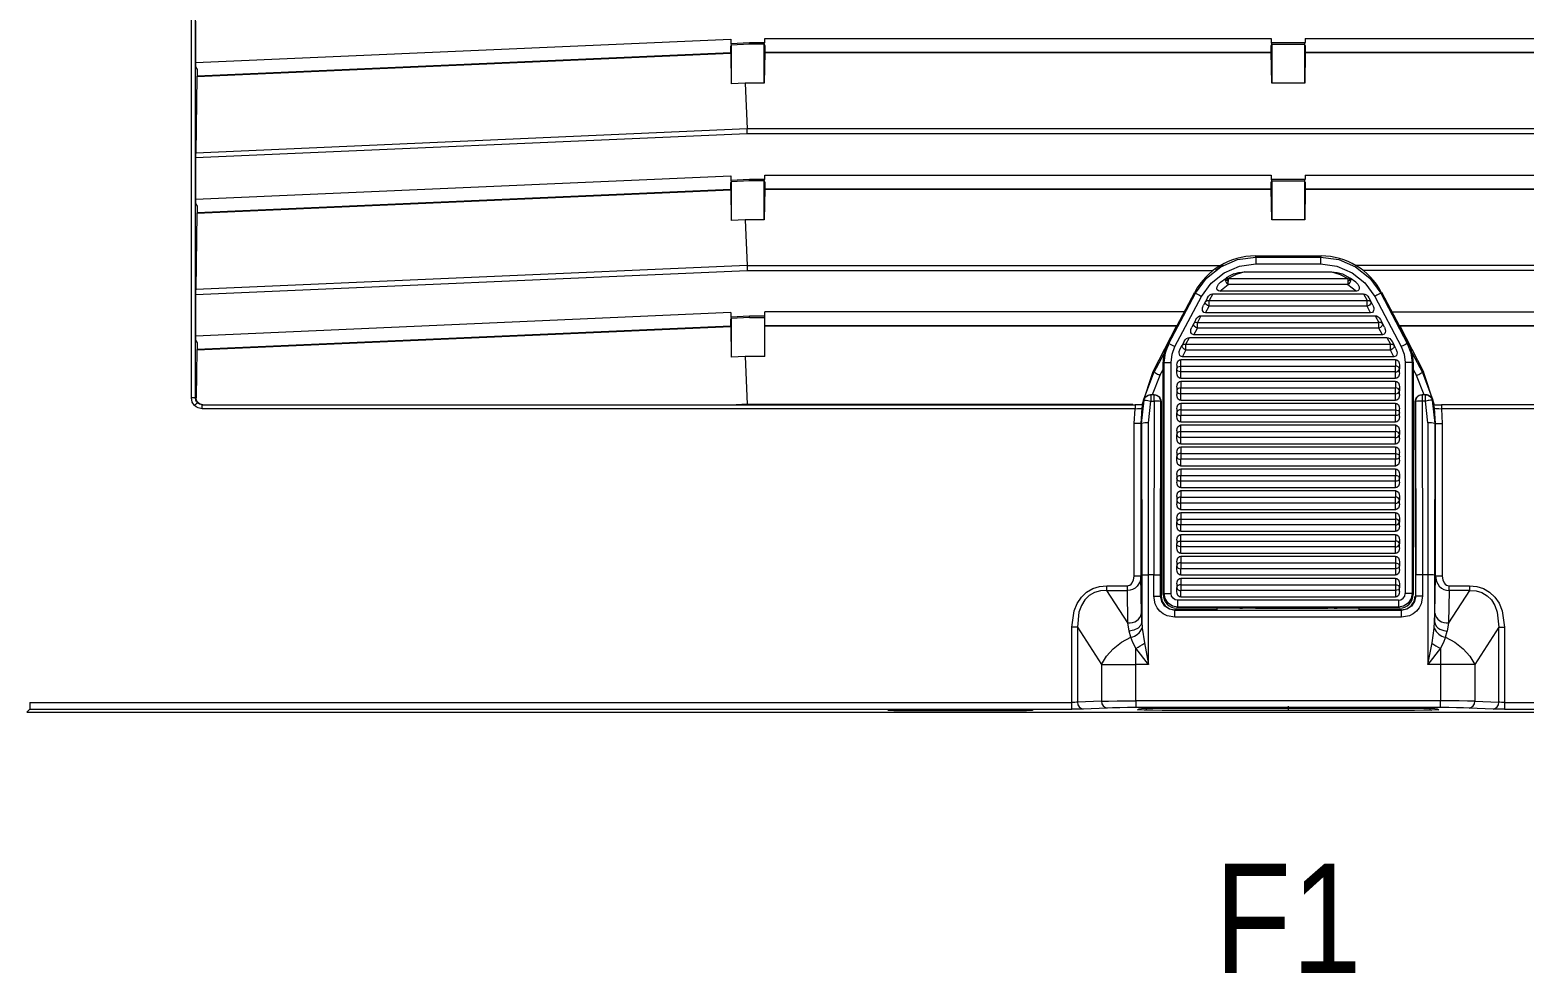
# Model space of a CAD drawing. Header units: millimetres. Extents: x -6000 to 26000, y -6000 to 26000.
# Drawn here: x 106.37 to 121.59, y -2629.95 to -2620.35 of the extents above; entities that cross this region are included whole.
import ezdxf

# ---------------------------------------------------------------- set-up
doc = ezdxf.new("R2010")
doc.units = ezdxf.units.MM
doc.header["$MEASUREMENT"] = 0
doc.layers.add('Чертеж и Рисунок_Ном._пера__1', color=7, linetype='Continuous', lineweight=15)
doc.layers.add('Чертеж и Рисунок_Ном._пера__7', color=7, linetype='Continuous', lineweight=15)
doc.layers.add('Чертеж и Рисунок_Ном._пера__8', color=7, linetype='Continuous', lineweight=15, true_color=0xa80f02)
doc.styles.add('СГЕНЕРИР_СТИЛЬ_1', font='ARIALN.TTF')

msp = doc.modelspace()

# ---------------------------------------------------------------- linework, layer by layer
at = {"layer": 'Чертеж и Рисунок_Ном._пера__7', "color": 7, "linetype": 'Continuous', "lineweight": 15}
for p, q in [((108.017, -2624.096), (108.017, -2601.967)), ((108.058, -2624.096), (108.058, -2601.967)), ((108.06, -2620.259), (108.06, -2620.681)), ((108.06, -2620.681), (113.51, -2620.443)), ((113.51, -2620.443), (113.51, -2620.485)), ((113.858, -2620.435), (119.014, -2620.435)), ((113.858, -2620.477), (113.858, -2620.435)), ((119.014, -2620.435), (119.014, -2620.477)), ((119.362, -2620.435), (124.518, -2620.435)), ((119.362, -2620.435), (119.362, -2620.477)), ((108.074, -2620.822), (113.51, -2620.584)), ((113.51, -2620.582), (108.075, -2620.82)), ((113.51, -2620.485), (113.7, -2620.477)), ((113.51, -2620.485), (113.514, -2620.505)), ((113.51, -2620.515), (113.514, -2620.505)), ((113.51, -2620.582), (113.51, -2620.515)), ((113.51, -2620.584), (113.51, -2620.582)), ((113.51, -2620.584), (113.516, -2620.896)), ((113.516, -2620.502), (113.514, -2620.505)), ((113.701, -2620.494), (113.516, -2620.502)), ((113.516, -2620.502), (113.516, -2620.896)), ((113.7, -2620.477), (113.858, -2620.477)), ((113.701, -2620.494), (113.7, -2620.477)), ((113.849, -2620.494), (113.701, -2620.494)), ((113.849, -2620.494), (113.858, -2620.477)), ((113.849, -2620.494), (113.851, -2620.494)), ((113.851, -2620.89), (113.851, -2620.494)), ((113.851, -2620.494), (113.858, -2620.506)), ((113.857, -2620.578), (113.851, -2620.89)), ((113.858, -2620.577), (113.857, -2620.578)), ((119.015, -2620.578), (113.857, -2620.578)), ((113.858, -2620.506), (113.858, -2620.577)), ((113.858, -2620.577), (119.014, -2620.577)), ((119.014, -2620.477), (119.362, -2620.477)), ((119.014, -2620.477), (119.022, -2620.494)), ((119.014, -2620.506), (119.02, -2620.494)), ((119.014, -2620.577), (119.014, -2620.506)), ((119.015, -2620.578), (119.014, -2620.577)), ((119.02, -2620.89), (119.015, -2620.578)), ((119.02, -2620.494), (119.02, -2620.89)), ((119.022, -2620.494), (119.02, -2620.494)), ((119.022, -2620.494), (119.353, -2620.494)), ((119.353, -2620.494), (119.362, -2620.477)), ((119.353, -2620.494), (119.356, -2620.494)), ((119.356, -2620.89), (119.356, -2620.494)), ((119.362, -2620.506), (119.356, -2620.494)), ((119.361, -2620.578), (119.356, -2620.89)), ((124.519, -2620.578), (119.361, -2620.578)), ((119.362, -2620.506), (119.362, -2620.577)), ((119.362, -2620.577), (119.362, -2620.577)), ((119.362, -2620.577), (124.518, -2620.577)), ((108.06, -2620.681), (108.06, -2620.724)), ((108.06, -2620.724), (108.075, -2620.752)), ((108.075, -2620.752), (108.075, -2620.82)), ((108.074, -2620.822), (108.061, -2621.602)), ((108.075, -2620.82), (108.074, -2620.822)), ((113.658, -2620.89), (113.516, -2620.896)), ((113.658, -2620.89), (113.678, -2621.356)), ((113.851, -2620.89), (113.658, -2620.89)), ((119.356, -2620.89), (119.02, -2620.89)), ((113.678, -2621.356), (108.061, -2621.602)), ((124.698, -2621.356), (113.678, -2621.356)), ((113.679, -2621.406), (108.06, -2621.651)), ((124.697, -2621.406), (113.679, -2621.406)), ((108.06, -2621.651), (108.06, -2622.073)), ((113.858, -2621.827), (119.014, -2621.827)), ((113.858, -2621.869), (113.858, -2621.827)), ((119.014, -2621.827), (119.014, -2621.869)), ((119.362, -2621.827), (124.518, -2621.827)), ((119.362, -2621.827), (119.362, -2621.869)), ((108.06, -2622.073), (113.51, -2621.835)), ((108.074, -2622.213), (113.51, -2621.976)), ((113.51, -2621.974), (108.075, -2622.211)), ((113.51, -2621.835), (113.51, -2621.877)), ((113.51, -2621.877), (113.7, -2621.869)), ((113.51, -2621.877), (113.514, -2621.896)), ((113.51, -2621.906), (113.514, -2621.896)), ((113.51, -2621.974), (113.51, -2621.906)), ((113.51, -2621.976), (113.51, -2621.974)), ((113.51, -2621.976), (113.516, -2622.288)), ((113.516, -2621.894), (113.514, -2621.896)), ((113.701, -2621.886), (113.516, -2621.894)), ((113.516, -2621.894), (113.516, -2622.288)), ((113.7, -2621.869), (113.858, -2621.869)), ((113.701, -2621.886), (113.7, -2621.869)), ((113.849, -2621.886), (113.701, -2621.886)), ((113.849, -2621.886), (113.858, -2621.869)), ((113.849, -2621.886), (113.851, -2621.886)), ((113.851, -2622.281), (113.851, -2621.886)), ((113.851, -2621.886), (113.858, -2621.898)), ((113.857, -2621.97), (113.851, -2622.281)), ((113.858, -2621.968), (113.857, -2621.97)), ((119.015, -2621.97), (113.857, -2621.97)), ((113.858, -2621.898), (113.858, -2621.968)), ((113.858, -2621.968), (119.014, -2621.968)), ((119.014, -2621.869), (119.362, -2621.869)), ((119.014, -2621.869), (119.022, -2621.886)), ((119.014, -2621.898), (119.02, -2621.886)), ((119.014, -2621.968), (119.014, -2621.898)), ((119.015, -2621.97), (119.014, -2621.968)), ((119.02, -2622.281), (119.015, -2621.97)), ((119.02, -2621.886), (119.02, -2622.281)), ((119.022, -2621.886), (119.02, -2621.886)), ((119.022, -2621.886), (119.353, -2621.886)), ((119.353, -2621.886), (119.362, -2621.869)), ((119.353, -2621.886), (119.356, -2621.886)), ((119.356, -2622.281), (119.356, -2621.886)), ((119.362, -2621.898), (119.356, -2621.886)), ((119.361, -2621.97), (119.356, -2622.281)), ((124.519, -2621.97), (119.361, -2621.97)), ((119.362, -2621.898), (119.362, -2621.968)), ((119.362, -2621.968), (119.362, -2621.968)), ((119.362, -2621.968), (124.518, -2621.968)), ((108.06, -2622.073), (108.06, -2622.115)), ((108.06, -2622.115), (108.075, -2622.144)), ((108.074, -2622.213), (108.061, -2622.993)), ((108.075, -2622.211), (108.074, -2622.213)), ((108.075, -2622.144), (108.075, -2622.211)), ((113.658, -2622.281), (113.516, -2622.288)), ((113.658, -2622.281), (113.678, -2622.748)), ((113.851, -2622.281), (113.658, -2622.281)), ((119.356, -2622.281), (119.02, -2622.281)), ((118.852, -2622.65), (118.859, -2622.661)), ((118.852, -2622.65), (119.523, -2622.65)), ((118.859, -2622.661), (119.516, -2622.661)), ((118.859, -2622.731), (119.516, -2622.731)), ((119.523, -2622.65), (119.516, -2622.661)), ((108.06, -2623.043), (113.679, -2622.797)), ((113.678, -2622.748), (108.061, -2622.993)), ((118.498, -2622.916), (118.556, -2622.875)), ((118.578, -2622.881), (119.797, -2622.881)), ((118.745, -2622.813), (119.63, -2622.813)), ((119.74, -2622.833), (119.819, -2622.875)), ((119.877, -2622.916), (119.819, -2622.875)), ((108.06, -2623.043), (108.06, -2623.465)), ((117.963, -2623.537), (118.238, -2623.019)), ((117.974, -2623.54), (118.245, -2623.03)), ((118.238, -2623.019), (118.245, -2623.03)), ((118.419, -2623.035), (118.383, -2623.103)), ((118.419, -2623.035), (119.956, -2623.035)), ((118.492, -2623.008), (118.578, -2622.94)), ((119.883, -2623.008), (118.492, -2623.008)), ((118.552, -2622.904), (118.564, -2622.894)), ((119.797, -2622.94), (118.578, -2622.94)), ((119.797, -2622.94), (119.883, -2623.008)), ((119.823, -2622.904), (119.811, -2622.894)), ((119.956, -2623.035), (119.992, -2623.103)), ((120.137, -2623.019), (120.13, -2623.03)), ((120.13, -2623.03), (120.401, -2623.54)), ((120.137, -2623.019), (120.412, -2623.537)), ((118.035, -2623.572), (118.306, -2623.062)), ((118.346, -2623.113), (118.325, -2623.152)), ((118.366, -2623.075), (118.346, -2623.113)), ((118.346, -2623.23), (118.383, -2623.162)), ((118.383, -2623.103), (119.992, -2623.103)), ((118.383, -2623.162), (118.383, -2623.103)), ((119.992, -2623.162), (118.383, -2623.162)), ((119.992, -2623.162), (119.992, -2623.103)), ((120.028, -2623.23), (119.992, -2623.162)), ((120.009, -2623.075), (120.029, -2623.113)), ((120.05, -2623.152), (120.029, -2623.113)), ((120.069, -2623.062), (120.34, -2623.572)), ((113.51, -2623.227), (108.06, -2623.465)), ((113.51, -2623.227), (113.51, -2623.269)), ((113.51, -2623.269), (113.7, -2623.261)), ((113.51, -2623.269), (113.514, -2623.288)), ((113.51, -2623.298), (113.514, -2623.288)), ((113.51, -2623.366), (113.51, -2623.298)), ((113.516, -2623.286), (113.514, -2623.288)), ((113.701, -2623.278), (113.516, -2623.286)), ((113.516, -2623.286), (113.516, -2623.679)), ((113.7, -2623.261), (113.858, -2623.261)), ((113.701, -2623.278), (113.7, -2623.261)), ((113.701, -2623.278), (113.858, -2623.278)), ((118.132, -2623.219), (113.858, -2623.219)), ((113.858, -2623.261), (113.858, -2623.219)), ((113.858, -2623.278), (113.858, -2623.261)), ((113.858, -2623.673), (113.858, -2623.278)), ((118.227, -2623.336), (118.207, -2623.374)), ((118.248, -2623.298), (118.227, -2623.336)), ((118.3, -2623.258), (118.264, -2623.326)), ((118.264, -2623.326), (120.111, -2623.326)), ((118.264, -2623.385), (118.264, -2623.326)), ((118.3, -2623.258), (120.075, -2623.258)), ((120.028, -2623.23), (118.346, -2623.23)), ((120.075, -2623.258), (120.111, -2623.326)), ((120.111, -2623.385), (120.111, -2623.326)), ((120.127, -2623.298), (120.148, -2623.336)), ((120.168, -2623.374), (120.148, -2623.336)), ((120.243, -2623.219), (124.518, -2623.219)), ((108.06, -2623.465), (108.06, -2623.507)), ((108.074, -2623.605), (113.51, -2623.368)), ((113.51, -2623.366), (108.075, -2623.603)), ((113.51, -2623.368), (113.51, -2623.366)), ((113.51, -2623.368), (113.516, -2623.679)), ((118.05, -2623.36), (113.858, -2623.36)), ((113.858, -2623.362), (118.05, -2623.362)), ((118.05, -2623.362), (117.81, -2623.83)), ((118.05, -2623.362), (118.05, -2623.36)), ((118.146, -2623.549), (118.182, -2623.481)), ((118.182, -2623.481), (120.193, -2623.481)), ((118.228, -2623.453), (118.264, -2623.385)), ((120.147, -2623.453), (118.228, -2623.453)), ((120.111, -2623.385), (118.264, -2623.385)), ((120.147, -2623.453), (120.111, -2623.385)), ((120.193, -2623.481), (120.229, -2623.549)), ((120.326, -2623.362), (120.326, -2623.36)), ((120.326, -2623.36), (120.566, -2623.83)), ((120.326, -2623.36), (124.518, -2623.36)), ((124.518, -2623.362), (120.326, -2623.362)), ((108.06, -2623.507), (108.075, -2623.535)), ((108.074, -2623.605), (108.066, -2624.096)), ((108.075, -2623.603), (108.074, -2623.605)), ((108.075, -2623.535), (108.075, -2623.603)), ((117.968, -2623.558), (117.82, -2623.836)), ((117.963, -2623.537), (117.974, -2623.54)), ((118.088, -2623.597), (118.109, -2623.559)), ((118.129, -2623.52), (118.109, -2623.559)), ((118.11, -2623.676), (118.146, -2623.608)), ((118.146, -2623.608), (118.146, -2623.549)), ((118.146, -2623.549), (120.229, -2623.549)), ((120.229, -2623.608), (118.146, -2623.608)), ((120.229, -2623.608), (120.229, -2623.549)), ((120.265, -2623.676), (120.229, -2623.608)), ((120.246, -2623.52), (120.266, -2623.559)), ((120.286, -2623.597), (120.266, -2623.559)), ((120.412, -2623.537), (120.401, -2623.54)), ((120.425, -2623.59), (120.556, -2623.836)), ((113.658, -2623.673), (113.516, -2623.679)), ((113.858, -2623.673), (113.658, -2623.673)), ((113.658, -2623.673), (113.679, -2624.16)), ((117.914, -2623.733), (117.925, -2623.735)), ((117.914, -2626.097), (117.914, -2623.733)), ((117.925, -2626.086), (117.925, -2623.735)), ((117.995, -2626.086), (117.995, -2623.735)), ((118.053, -2623.762), (118.053, -2623.801)), ((118.053, -2623.839), (118.053, -2623.801)), ((118.095, -2623.771), (118.095, -2623.703)), ((118.095, -2623.703), (120.28, -2623.703)), ((118.095, -2623.771), (120.28, -2623.771)), ((118.095, -2623.83), (118.095, -2623.771)), ((120.265, -2623.676), (118.11, -2623.676)), ((120.28, -2623.703), (120.28, -2623.771)), ((120.28, -2623.83), (120.28, -2623.771)), ((120.322, -2623.762), (120.322, -2623.801)), ((120.322, -2623.839), (120.322, -2623.801)), ((120.38, -2623.735), (120.38, -2626.086)), ((120.461, -2623.733), (120.45, -2623.735)), ((120.45, -2623.735), (120.45, -2626.086)), ((120.461, -2623.733), (120.461, -2626.097)), ((117.81, -2623.83), (117.702, -2624.16)), ((117.716, -2624.119), (117.82, -2623.836)), ((117.881, -2623.868), (117.802, -2624.064)), ((117.82, -2623.836), (117.81, -2623.83)), ((120.28, -2623.83), (118.095, -2623.83)), ((118.095, -2623.898), (118.095, -2623.83)), ((120.28, -2623.898), (118.095, -2623.898)), ((118.095, -2623.926), (120.28, -2623.926)), ((118.095, -2623.926), (118.095, -2623.994)), ((120.28, -2623.898), (120.28, -2623.83)), ((120.28, -2623.926), (120.28, -2623.994)), ((120.574, -2624.064), (120.495, -2623.868)), ((120.566, -2623.83), (120.556, -2623.836)), ((120.556, -2623.836), (120.66, -2624.119)), ((120.674, -2624.16), (120.566, -2623.83)), ((108.058, -2624.096), (108.017, -2624.096)), ((108.066, -2624.096), (108.058, -2624.096)), ((117.788, -2624.064), (117.785, -2624.064)), ((117.788, -2624.064), (117.788, -2624.127)), ((117.822, -2624.064), (117.788, -2624.064)), ((117.824, -2624.064), (117.822, -2624.064)), ((118.053, -2623.985), (118.053, -2624.024)), ((118.053, -2624.024), (118.053, -2624.062)), ((118.095, -2623.994), (120.28, -2623.994)), ((118.095, -2624.053), (118.095, -2623.994)), ((120.28, -2624.053), (118.095, -2624.053)), ((118.095, -2624.121), (118.095, -2624.053)), ((120.28, -2624.053), (120.28, -2623.994)), ((120.28, -2624.121), (120.28, -2624.053)), ((120.322, -2623.985), (120.322, -2624.024)), ((120.322, -2624.062), (120.322, -2624.024)), ((120.552, -2624.064), (120.554, -2624.064)), ((120.588, -2624.064), (120.554, -2624.064)), ((120.588, -2624.127), (120.588, -2624.064)), ((120.591, -2624.064), (120.588, -2624.064)), ((108.128, -2624.207), (108.128, -2624.165)), ((108.128, -2624.165), (117.628, -2624.165)), ((117.628, -2624.207), (108.128, -2624.207)), ((113.679, -2624.16), (113.566, -2624.165)), ((113.679, -2624.16), (117.607, -2624.16)), ((117.619, -2624.356), (117.628, -2624.207)), ((117.699, -2624.201), (117.688, -2624.356)), ((117.694, -2624.356), (117.72, -2624.119)), ((117.702, -2624.16), (117.701, -2624.165)), ((117.72, -2624.119), (117.716, -2624.119)), ((117.764, -2624.35), (117.788, -2624.127)), ((117.788, -2624.127), (117.822, -2624.127)), ((117.822, -2624.127), (117.819, -2625.897)), ((117.889, -2625.9), (117.891, -2624.133)), ((117.891, -2624.133), (117.894, -2624.133)), ((117.894, -2624.133), (117.894, -2626.115)), ((118.053, -2624.208), (118.053, -2624.246)), ((118.053, -2624.285), (118.053, -2624.246)), ((120.28, -2624.121), (118.095, -2624.121)), ((118.095, -2624.149), (120.28, -2624.149)), ((118.095, -2624.149), (118.095, -2624.217)), ((118.095, -2624.217), (118.095, -2624.276)), ((118.095, -2624.217), (120.28, -2624.217)), ((120.28, -2624.149), (120.28, -2624.217)), ((120.28, -2624.217), (120.28, -2624.276)), ((120.322, -2624.246), (120.322, -2624.208)), ((120.322, -2624.285), (120.322, -2624.246)), ((120.484, -2624.133), (120.482, -2624.133)), ((120.487, -2626.115), (120.482, -2624.133)), ((120.484, -2624.133), (120.487, -2625.9)), ((120.554, -2624.127), (120.557, -2625.897)), ((120.588, -2624.127), (120.554, -2624.127)), ((120.612, -2624.35), (120.588, -2624.127)), ((120.656, -2624.119), (120.682, -2624.356)), ((120.66, -2624.119), (120.656, -2624.119)), ((120.675, -2624.165), (120.674, -2624.16)), ((120.687, -2624.356), (120.677, -2624.201)), ((130.248, -2624.165), (120.748, -2624.165)), ((120.748, -2624.207), (120.757, -2624.356)), ((130.248, -2624.207), (120.748, -2624.207)), ((117.619, -2625.911), (117.619, -2624.356)), ((117.688, -2624.356), (117.619, -2624.356)), ((117.688, -2624.356), (117.688, -2625.911)), ((117.688, -2624.356), (117.694, -2624.356)), ((117.694, -2624.356), (117.696, -2625.9)), ((117.766, -2625.897), (117.764, -2624.35)), ((120.28, -2624.276), (118.095, -2624.276)), ((118.095, -2624.344), (118.095, -2624.276)), ((120.28, -2624.344), (118.095, -2624.344)), ((118.095, -2624.371), (120.28, -2624.371)), ((118.095, -2624.439), (118.095, -2624.371)), ((120.28, -2624.344), (120.28, -2624.276)), ((120.28, -2624.371), (120.28, -2624.439)), ((120.612, -2624.35), (120.61, -2625.897)), ((120.682, -2624.356), (120.679, -2625.9)), ((120.687, -2624.356), (120.682, -2624.356)), ((120.687, -2625.911), (120.687, -2624.356)), ((120.687, -2624.356), (120.757, -2624.356)), ((120.757, -2624.356), (120.757, -2625.911)), ((118.053, -2624.431), (118.053, -2624.469)), ((118.053, -2624.507), (118.053, -2624.469)), ((118.095, -2624.439), (120.28, -2624.439)), ((118.095, -2624.498), (118.095, -2624.439)), ((120.28, -2624.498), (118.095, -2624.498)), ((118.095, -2624.566), (118.095, -2624.498)), ((120.28, -2624.566), (118.095, -2624.566)), ((120.28, -2624.498), (120.28, -2624.439)), ((120.28, -2624.566), (120.28, -2624.498)), ((120.322, -2624.431), (120.322, -2624.469)), ((120.322, -2624.507), (120.322, -2624.469)), ((118.053, -2624.653), (118.053, -2624.692)), ((118.053, -2624.73), (118.053, -2624.692)), ((118.095, -2624.594), (120.28, -2624.594)), ((118.095, -2624.594), (118.095, -2624.662)), ((118.095, -2624.662), (118.095, -2624.721)), ((118.095, -2624.662), (120.28, -2624.662)), ((120.28, -2624.594), (120.28, -2624.662)), ((120.28, -2624.662), (120.28, -2624.721)), ((120.322, -2624.692), (120.322, -2624.653)), ((120.322, -2624.73), (120.322, -2624.692)), ((120.28, -2624.721), (118.095, -2624.721)), ((118.095, -2624.789), (118.095, -2624.721)), ((120.28, -2624.789), (118.095, -2624.789)), ((118.095, -2624.817), (118.095, -2624.885)), ((118.095, -2624.817), (120.28, -2624.817)), ((120.28, -2624.789), (120.28, -2624.721)), ((120.28, -2624.817), (120.28, -2624.885)), ((118.053, -2624.876), (118.053, -2624.914)), ((118.053, -2624.914), (118.053, -2624.953)), ((118.095, -2624.944), (118.095, -2624.885)), ((118.095, -2624.885), (120.28, -2624.885)), ((120.28, -2624.944), (118.095, -2624.944)), ((118.095, -2625.012), (118.095, -2624.944)), ((120.28, -2625.012), (118.095, -2625.012)), ((120.28, -2624.944), (120.28, -2624.885)), ((120.28, -2625.012), (120.28, -2624.944)), ((120.322, -2624.876), (120.322, -2624.914)), ((120.322, -2624.953), (120.322, -2624.914)), ((118.053, -2625.099), (118.053, -2625.137)), ((118.053, -2625.137), (118.053, -2625.175)), ((118.095, -2625.04), (118.095, -2625.107)), ((118.095, -2625.04), (120.28, -2625.04)), ((118.095, -2625.107), (120.28, -2625.107)), ((118.095, -2625.166), (118.095, -2625.107)), ((120.28, -2625.166), (118.095, -2625.166)), ((118.095, -2625.234), (118.095, -2625.166)), ((120.28, -2625.04), (120.28, -2625.107)), ((120.28, -2625.166), (120.28, -2625.107)), ((120.28, -2625.234), (120.28, -2625.166)), ((120.322, -2625.099), (120.322, -2625.137)), ((120.322, -2625.175), (120.322, -2625.137)), ((118.053, -2625.321), (118.053, -2625.36)), ((120.28, -2625.234), (118.095, -2625.234)), ((118.095, -2625.262), (118.095, -2625.33)), ((118.095, -2625.262), (120.28, -2625.262)), ((120.28, -2625.262), (120.28, -2625.33)), ((120.322, -2625.321), (120.322, -2625.36)), ((118.053, -2625.398), (118.053, -2625.36)), ((118.095, -2625.33), (118.095, -2625.389)), ((118.095, -2625.33), (120.28, -2625.33)), ((120.28, -2625.389), (118.095, -2625.389)), ((118.095, -2625.457), (118.095, -2625.389)), ((120.28, -2625.457), (118.095, -2625.457)), ((120.28, -2625.33), (120.28, -2625.389)), ((120.28, -2625.389), (120.28, -2625.457)), ((120.322, -2625.398), (120.322, -2625.36)), ((118.053, -2625.544), (118.053, -2625.582)), ((118.053, -2625.621), (118.053, -2625.582)), ((118.095, -2625.485), (120.28, -2625.485)), ((118.095, -2625.553), (118.095, -2625.485)), ((118.095, -2625.612), (118.095, -2625.553)), ((118.095, -2625.553), (120.28, -2625.553)), ((120.28, -2625.612), (118.095, -2625.612)), ((118.095, -2625.68), (118.095, -2625.612)), ((120.28, -2625.485), (120.28, -2625.553)), ((120.28, -2625.612), (120.28, -2625.553)), ((120.28, -2625.68), (120.28, -2625.612)), ((120.322, -2625.544), (120.322, -2625.582)), ((120.322, -2625.621), (120.322, -2625.582)), ((118.053, -2625.767), (118.053, -2625.805)), ((120.28, -2625.68), (118.095, -2625.68)), ((118.095, -2625.708), (120.28, -2625.708)), ((118.095, -2625.708), (118.095, -2625.775)), ((118.095, -2625.775), (118.095, -2625.835)), ((118.095, -2625.775), (120.28, -2625.775)), ((120.28, -2625.708), (120.28, -2625.775)), ((120.28, -2625.775), (120.28, -2625.835)), ((120.322, -2625.767), (120.322, -2625.805)), ((117.695, -2626.289), (117.688, -2625.911)), ((117.696, -2625.9), (117.696, -2626.376)), ((117.766, -2626.809), (117.766, -2625.897)), ((117.819, -2625.897), (117.766, -2625.897)), ((117.819, -2626.115), (117.819, -2625.897)), ((117.889, -2626.115), (117.889, -2625.9)), ((118.053, -2625.843), (118.053, -2625.805)), ((120.28, -2625.835), (118.095, -2625.835)), ((118.095, -2625.902), (118.095, -2625.835)), ((120.28, -2625.902), (118.095, -2625.902)), ((118.095, -2625.93), (120.28, -2625.93)), ((118.095, -2625.93), (118.095, -2625.998)), ((120.28, -2625.835), (120.28, -2625.902)), ((120.28, -2625.93), (120.28, -2625.998)), ((120.322, -2625.843), (120.322, -2625.805)), ((120.487, -2626.115), (120.487, -2625.9)), ((120.557, -2625.897), (120.557, -2626.115)), ((120.61, -2625.897), (120.557, -2625.897)), ((120.61, -2625.897), (120.61, -2626.809)), ((120.679, -2625.9), (120.679, -2626.376)), ((120.681, -2626.289), (120.687, -2625.911)), ((117.342, -2626.058), (117.342, -2626.008)), ((117.342, -2626.008), (117.55, -2626.008)), ((117.556, -2626.387), (117.342, -2626.058)), ((117.342, -2626.058), (117.55, -2626.058)), ((117.55, -2626.058), (117.55, -2626.008)), ((117.556, -2626.387), (117.55, -2626.058)), ((117.914, -2626.097), (117.925, -2626.086)), ((118.053, -2625.989), (118.053, -2626.028)), ((118.053, -2626.066), (118.053, -2626.028)), ((118.095, -2625.998), (118.095, -2626.057)), ((118.095, -2625.998), (120.28, -2625.998)), ((120.28, -2626.057), (118.095, -2626.057)), ((118.095, -2626.125), (118.095, -2626.057)), ((120.28, -2625.998), (120.28, -2626.057)), ((120.28, -2626.057), (120.28, -2626.125)), ((120.322, -2625.989), (120.322, -2626.028)), ((120.322, -2626.066), (120.322, -2626.028)), ((120.461, -2626.097), (120.45, -2626.086)), ((121.034, -2626.058), (120.82, -2626.387)), ((120.826, -2626.058), (120.82, -2626.387)), ((120.826, -2626.058), (120.826, -2626.008)), ((120.826, -2626.008), (121.034, -2626.008)), ((121.034, -2626.058), (120.826, -2626.058)), ((121.034, -2626.008), (121.034, -2626.058)), ((117.819, -2626.115), (117.889, -2626.115)), ((117.894, -2626.115), (117.889, -2626.115)), ((118.053, -2626.236), (118.064, -2626.225)), ((118.856, -2626.236), (118.053, -2626.236)), ((120.311, -2626.156), (118.064, -2626.156)), ((120.311, -2626.225), (118.064, -2626.225)), ((120.28, -2626.125), (118.095, -2626.125)), ((118.464, -2626.254), (118.464, -2626.236)), ((118.721, -2626.239), (118.694, -2626.239)), ((118.723, -2626.237), (118.721, -2626.239)), ((118.751, -2626.237), (118.723, -2626.237)), ((118.856, -2626.236), (119.591, -2626.236)), ((120.322, -2626.236), (119.591, -2626.236)), ((119.658, -2626.237), (119.63, -2626.237)), ((119.658, -2626.237), (119.659, -2626.239)), ((119.687, -2626.239), (119.659, -2626.239)), ((119.912, -2626.254), (119.912, -2626.236)), ((120.311, -2626.225), (120.322, -2626.236)), ((120.482, -2626.115), (120.487, -2626.115)), ((120.557, -2626.115), (120.487, -2626.115)), ((117.569, -2626.47), (117.556, -2626.387)), ((117.696, -2626.376), (117.695, -2626.289)), ((117.696, -2626.376), (117.7, -2626.441)), ((118.033, -2626.254), (118.033, -2626.259)), ((118.464, -2626.254), (118.033, -2626.254)), ((120.343, -2626.259), (118.033, -2626.259)), ((118.033, -2626.329), (118.033, -2626.259)), ((120.343, -2626.329), (118.033, -2626.329)), ((118.464, -2626.256), (118.464, -2626.254)), ((118.464, -2626.254), (119.912, -2626.256)), ((119.912, -2626.256), (119.912, -2626.254)), ((120.343, -2626.254), (119.912, -2626.254)), ((120.343, -2626.259), (120.343, -2626.254)), ((120.343, -2626.329), (120.343, -2626.259)), ((120.676, -2626.441), (120.679, -2626.376)), ((120.679, -2626.376), (120.681, -2626.289)), ((120.82, -2626.387), (120.807, -2626.47)), ((116.984, -2627.196), (116.984, -2626.432)), ((117.043, -2626.432), (116.984, -2626.432)), ((117.043, -2626.432), (117.287, -2626.809)), ((117.043, -2626.432), (117.043, -2627.194)), ((117.585, -2626.533), (117.569, -2626.47)), ((117.7, -2626.441), (117.723, -2626.591)), ((120.653, -2626.591), (120.676, -2626.441)), ((120.791, -2626.533), (120.807, -2626.47)), ((121.333, -2626.432), (121.088, -2626.809)), ((121.333, -2627.194), (121.333, -2626.432)), ((121.333, -2626.432), (121.391, -2626.432)), ((121.391, -2626.432), (121.391, -2627.196)), ((117.638, -2626.809), (117.638, -2626.645)), ((117.766, -2626.809), (117.638, -2626.645)), ((117.723, -2626.591), (117.766, -2626.809)), ((120.61, -2626.809), (120.653, -2626.591)), ((120.738, -2626.645), (120.61, -2626.809)), ((120.738, -2626.645), (120.738, -2626.809)), ((117.287, -2626.809), (117.287, -2627.185)), ((117.766, -2626.809), (117.638, -2626.809)), ((117.638, -2627.18), (117.638, -2626.809)), ((120.738, -2626.809), (120.61, -2626.809)), ((120.738, -2626.809), (120.738, -2627.18)), ((121.088, -2626.809), (120.738, -2626.809)), ((121.088, -2626.809), (121.088, -2627.185)), ((106.373, -2627.266), (106.342, -2627.297)), ((106.342, -2627.297), (132.034, -2627.297)), ((106.373, -2627.196), (116.984, -2627.196)), ((106.373, -2627.196), (106.373, -2627.266)), ((106.373, -2627.266), (116.984, -2627.266)), ((115.319, -2627.272), (116.377, -2627.272)), ((115.319, -2627.272), (116.377, -2627.272)), ((116.377, -2627.283), (115.319, -2627.283)), ((116.585, -2627.277), (116.585, -2627.278)), ((116.984, -2627.266), (116.984, -2627.196)), ((117.287, -2627.185), (117.043, -2627.194)), ((117.346, -2627.254), (117.101, -2627.264)), ((120.738, -2627.18), (117.638, -2627.18)), ((117.638, -2627.18), (117.638, -2627.25)), ((120.738, -2627.25), (117.638, -2627.25)), ((117.653, -2627.271), (117.671, -2627.262)), ((117.653, -2627.271), (117.653, -2627.271)), ((119.188, -2627.278), (117.903, -2627.278)), ((117.921, -2627.255), (118.464, -2627.255)), ((117.921, -2627.256), (118.464, -2627.256)), ((118.464, -2627.254), (119.912, -2627.254)), ((118.464, -2627.255), (118.464, -2627.254)), ((119.188, -2627.236), (119.188, -2627.278)), ((120.473, -2627.278), (119.188, -2627.278)), ((119.911, -2627.256), (119.933, -2627.256)), ((119.912, -2627.255), (119.912, -2627.254)), ((119.912, -2627.255), (120.455, -2627.255)), ((119.912, -2627.256), (119.912, -2627.255)), ((119.933, -2627.256), (120.455, -2627.256)), ((120.705, -2627.262), (120.723, -2627.271)), ((120.723, -2627.271), (120.723, -2627.271)), ((120.738, -2627.25), (120.738, -2627.18)), ((121.275, -2627.264), (121.03, -2627.254)), ((121.088, -2627.185), (121.333, -2627.194)), ((121.391, -2627.196), (121.391, -2627.266)), ((121.391, -2627.196), (132.003, -2627.196)), ((121.391, -2627.266), (132.003, -2627.266))]:
    msp.add_line(p, q, dxfattribs=at)
at = {"layer": 'Чертеж и Рисунок_Ном._пера__7', "color": 7, "linetype": 'Continuous', "lineweight": 15, "flags": 128}
for points in [[(113.679, -2621.406), (113.679, -2621.392), (113.679, -2621.379), (113.678, -2621.367), (113.678, -2621.356)], [(108.061, -2621.602), (108.06, -2621.612), (108.06, -2621.624), (108.06, -2621.637), (108.06, -2621.651)], [(118.245, -2623.03), (118.356, -2622.876), (118.501, -2622.76), (118.671, -2622.687), (118.859, -2622.661)], [(118.306, -2623.062), (118.405, -2622.926), (118.536, -2622.82), (118.691, -2622.753), (118.859, -2622.731)], [(118.859, -2622.661), (118.859, -2622.683), (118.859, -2622.705), (118.859, -2622.731)], [(119.516, -2622.661), (119.516, -2622.683), (119.516, -2622.705), (119.516, -2622.731)], [(119.516, -2622.661), (119.704, -2622.687), (119.874, -2622.76), (120.019, -2622.876), (120.13, -2623.03)], [(119.516, -2622.731), (119.683, -2622.753), (119.838, -2622.82), (119.97, -2622.925), (120.069, -2623.062)], [(113.678, -2622.748), (113.678, -2622.759), (113.679, -2622.771), (113.679, -2622.784), (113.679, -2622.797)], [(118.527, -2622.748), (118.488, -2622.771), (118.448, -2622.797)], [(118.552, -2622.904), (118.55, -2622.895), (118.552, -2622.879)], [(118.556, -2622.875), (118.566, -2622.874)], [(118.635, -2622.833), (118.594, -2622.853), (118.558, -2622.873)], [(118.566, -2622.874), (118.564, -2622.894)], [(118.566, -2622.874), (118.578, -2622.881)], [(118.745, -2622.813), (118.659, -2622.839), (118.578, -2622.881)], [(118.578, -2622.881), (118.578, -2622.894), (118.578, -2622.91)], [(118.635, -2622.833), (118.687, -2622.818), (118.745, -2622.813)], [(119.63, -2622.813), (119.716, -2622.839), (119.797, -2622.881)], [(119.63, -2622.813), (119.688, -2622.818), (119.74, -2622.833)], [(119.797, -2622.881), (119.809, -2622.874)], [(119.797, -2622.881), (119.797, -2622.894), (119.797, -2622.91)], [(119.809, -2622.874), (119.811, -2622.894)], [(119.809, -2622.874), (119.819, -2622.875)], [(119.819, -2622.875), (119.825, -2622.886), (119.823, -2622.904)], [(108.061, -2622.993), (108.06, -2623.004), (108.06, -2623.016), (108.06, -2623.029), (108.06, -2623.043)], [(118.245, -2623.03), (118.264, -2623.04), (118.284, -2623.05), (118.306, -2623.062)], [(118.366, -2623.075), (118.377, -2623.059), (118.39, -2623.046), (118.404, -2623.038), (118.419, -2623.035)], [(118.492, -2623.008), (118.477, -2623.004), (118.466, -2622.994), (118.463, -2622.982), (118.464, -2622.965), (118.478, -2622.938), (118.498, -2622.916)], [(118.578, -2622.94), (118.57, -2622.933), (118.563, -2622.924), (118.557, -2622.915), (118.552, -2622.904)], [(118.564, -2622.894), (118.57, -2622.902), (118.578, -2622.91)], [(118.578, -2622.94), (118.578, -2622.926), (118.578, -2622.91)], [(119.811, -2622.894), (119.805, -2622.902), (119.797, -2622.91)], [(119.823, -2622.904), (119.818, -2622.915), (119.812, -2622.924), (119.805, -2622.933), (119.797, -2622.94)], [(119.797, -2622.91), (119.797, -2622.926), (119.797, -2622.94)], [(119.877, -2622.916), (119.897, -2622.938), (119.91, -2622.965), (119.912, -2622.981), (119.909, -2622.994), (119.898, -2623.004), (119.883, -2623.008)], [(119.956, -2623.035), (119.97, -2623.038), (119.985, -2623.046), (119.998, -2623.059), (120.009, -2623.075)], [(120.13, -2623.03), (120.111, -2623.04), (120.091, -2623.05), (120.069, -2623.062)], [(118.346, -2623.23), (118.329, -2623.224), (118.321, -2623.216), (118.317, -2623.205), (118.315, -2623.192), (118.316, -2623.178), (118.325, -2623.152)], [(118.383, -2623.162), (118.365, -2623.154), (118.351, -2623.141), (118.344, -2623.127), (118.346, -2623.113)], [(118.346, -2623.113), (118.36, -2623.103), (118.371, -2623.102), (118.383, -2623.103)], [(119.992, -2623.103), (120.004, -2623.102), (120.015, -2623.103), (120.029, -2623.113)], [(120.029, -2623.133), (120.024, -2623.142), (120.015, -2623.151), (120.004, -2623.158), (119.992, -2623.162)], [(120.05, -2623.152), (120.059, -2623.178), (120.06, -2623.192), (120.058, -2623.205), (120.054, -2623.216), (120.046, -2623.224), (120.028, -2623.23)], [(120.029, -2623.113), (120.029, -2623.133)], [(118.264, -2623.385), (118.246, -2623.377), (118.232, -2623.364), (118.225, -2623.349), (118.227, -2623.336)], [(118.227, -2623.336), (118.242, -2623.325), (118.252, -2623.324), (118.264, -2623.326)], [(118.248, -2623.298), (118.258, -2623.282), (118.272, -2623.269), (118.286, -2623.261), (118.3, -2623.258)], [(120.075, -2623.258), (120.089, -2623.261), (120.103, -2623.269), (120.116, -2623.281), (120.127, -2623.298)], [(120.111, -2623.326), (120.123, -2623.324), (120.133, -2623.325), (120.148, -2623.336)], [(120.148, -2623.336), (120.149, -2623.349), (120.143, -2623.364), (120.129, -2623.377), (120.111, -2623.385)], [(118.129, -2623.52), (118.14, -2623.504), (118.153, -2623.492), (118.168, -2623.483), (118.182, -2623.481)], [(118.228, -2623.453), (118.21, -2623.447), (118.203, -2623.439), (118.198, -2623.428), (118.196, -2623.415), (118.198, -2623.4), (118.207, -2623.374)], [(120.168, -2623.374), (120.177, -2623.4), (120.178, -2623.415), (120.177, -2623.428), (120.172, -2623.439), (120.165, -2623.447), (120.147, -2623.453)], [(120.193, -2623.481), (120.207, -2623.483), (120.222, -2623.492), (120.235, -2623.504), (120.246, -2623.52)], [(117.925, -2623.735), (117.938, -2623.635), (117.974, -2623.54)], [(117.974, -2623.54), (117.993, -2623.55), (118.013, -2623.56), (118.035, -2623.572)], [(117.995, -2623.735), (118.005, -2623.651), (118.035, -2623.572)], [(118.11, -2623.676), (118.092, -2623.67), (118.085, -2623.662), (118.08, -2623.651), (118.078, -2623.638), (118.079, -2623.623), (118.088, -2623.597)], [(118.146, -2623.608), (118.128, -2623.6), (118.114, -2623.587), (118.107, -2623.572), (118.109, -2623.559)], [(118.109, -2623.559), (118.123, -2623.548), (118.134, -2623.547), (118.146, -2623.549)], [(120.229, -2623.549), (120.241, -2623.547), (120.252, -2623.548), (120.266, -2623.559)], [(120.266, -2623.559), (120.268, -2623.572), (120.261, -2623.587), (120.247, -2623.6), (120.229, -2623.608)], [(120.286, -2623.597), (120.296, -2623.623), (120.297, -2623.637), (120.295, -2623.651), (120.29, -2623.662), (120.283, -2623.67), (120.265, -2623.676)], [(120.401, -2623.54), (120.382, -2623.55), (120.362, -2623.56), (120.34, -2623.572)], [(120.34, -2623.572), (120.37, -2623.651), (120.38, -2623.735)], [(120.401, -2623.54), (120.437, -2623.635), (120.45, -2623.735)], [(117.925, -2623.735), (117.947, -2623.735), (117.969, -2623.735), (117.995, -2623.735)], [(118.053, -2623.762), (118.056, -2623.74), (118.065, -2623.721), (118.08, -2623.708), (118.095, -2623.703)], [(118.053, -2623.801), (118.056, -2623.79), (118.065, -2623.78), (118.079, -2623.774), (118.095, -2623.771)], [(118.095, -2623.83), (118.079, -2623.828), (118.065, -2623.822), (118.056, -2623.812), (118.053, -2623.801)], [(120.28, -2623.703), (120.295, -2623.708), (120.31, -2623.721), (120.319, -2623.741), (120.322, -2623.762)], [(120.45, -2623.735), (120.428, -2623.735), (120.406, -2623.735), (120.38, -2623.735)], [(117.881, -2623.868), (117.869, -2623.862), (117.858, -2623.856), (117.847, -2623.85), (117.838, -2623.845), (117.825, -2623.838)], [(118.095, -2623.898), (118.08, -2623.894), (118.065, -2623.881), (118.056, -2623.861), (118.053, -2623.839)], [(118.053, -2623.985), (118.056, -2623.963), (118.065, -2623.943), (118.08, -2623.93), (118.095, -2623.926)], [(120.322, -2623.839), (120.319, -2623.862), (120.31, -2623.881), (120.295, -2623.894), (120.28, -2623.898)], [(120.28, -2623.926), (120.295, -2623.93), (120.31, -2623.943), (120.319, -2623.963), (120.322, -2623.985)], [(120.495, -2623.868), (120.507, -2623.862), (120.518, -2623.856), (120.529, -2623.85), (120.538, -2623.845), (120.551, -2623.838)], [(108.049, -2624.174), (108.025, -2624.138), (108.017, -2624.096)], [(108.079, -2624.145), (108.07, -2624.134), (108.063, -2624.121), (108.058, -2624.096)], [(108.134, -2624.165), (108.121, -2624.164), (108.108, -2624.16), (108.096, -2624.154), (108.085, -2624.145), (108.07, -2624.121), (108.066, -2624.096)], [(117.716, -2624.119), (117.725, -2624.098), (117.738, -2624.082), (117.761, -2624.068), (117.773, -2624.065), (117.785, -2624.064)], [(117.72, -2624.119), (117.726, -2624.101), (117.739, -2624.084), (117.76, -2624.07), (117.773, -2624.065), (117.788, -2624.064)], [(117.891, -2624.133), (117.889, -2624.115), (117.882, -2624.099), (117.873, -2624.086), (117.862, -2624.077), (117.84, -2624.066), (117.822, -2624.064)], [(117.822, -2624.127), (117.822, -2624.103), (117.822, -2624.082), (117.822, -2624.069)], [(117.824, -2624.064), (117.85, -2624.069), (117.862, -2624.075), (117.873, -2624.084), (117.882, -2624.095), (117.889, -2624.108), (117.894, -2624.133)], [(118.095, -2624.121), (118.08, -2624.117), (118.065, -2624.104), (118.056, -2624.084), (118.053, -2624.062)], [(120.322, -2624.062), (120.319, -2624.084), (120.31, -2624.104), (120.295, -2624.117), (120.28, -2624.121)], [(120.482, -2624.133), (120.487, -2624.108), (120.493, -2624.096), (120.502, -2624.084), (120.513, -2624.076), (120.526, -2624.069), (120.552, -2624.064)], [(120.554, -2624.064), (120.537, -2624.066), (120.522, -2624.072), (120.51, -2624.08), (120.5, -2624.09), (120.488, -2624.112), (120.484, -2624.133)], [(120.554, -2624.064), (120.554, -2624.082), (120.554, -2624.103), (120.554, -2624.127)], [(120.588, -2624.064), (120.603, -2624.065), (120.616, -2624.07), (120.637, -2624.084), (120.65, -2624.101), (120.656, -2624.119)], [(120.66, -2624.119), (120.651, -2624.098), (120.638, -2624.082), (120.615, -2624.068), (120.603, -2624.065), (120.591, -2624.064)], [(108.049, -2624.174), (108.06, -2624.163), (108.07, -2624.153), (108.079, -2624.145)], [(108.128, -2624.207), (108.085, -2624.198), (108.066, -2624.188), (108.049, -2624.174)], [(108.128, -2624.165), (108.114, -2624.164), (108.101, -2624.16), (108.089, -2624.153), (108.079, -2624.145)], [(117.628, -2624.165), (117.628, -2624.181), (117.628, -2624.193), (117.628, -2624.207)], [(117.704, -2624.165), (117.669, -2624.165), (117.628, -2624.165)], [(117.628, -2624.207), (117.655, -2624.205), (117.678, -2624.203), (117.694, -2624.202)], [(117.704, -2624.165), (117.702, -2624.176), (117.699, -2624.201)], [(117.72, -2624.119), (117.74, -2624.119), (117.76, -2624.122), (117.773, -2624.124), (117.788, -2624.127)], [(117.891, -2624.133), (117.871, -2624.129), (117.848, -2624.128), (117.822, -2624.127)], [(118.053, -2624.208), (118.056, -2624.185), (118.065, -2624.166), (118.08, -2624.153), (118.095, -2624.149)], [(120.28, -2624.149), (120.295, -2624.153), (120.31, -2624.166), (120.319, -2624.186), (120.322, -2624.208)], [(120.28, -2624.217), (120.296, -2624.219), (120.31, -2624.225), (120.319, -2624.235), (120.322, -2624.246)], [(120.322, -2624.246), (120.319, -2624.258), (120.31, -2624.267), (120.296, -2624.273), (120.28, -2624.276)], [(120.554, -2624.127), (120.527, -2624.128), (120.505, -2624.129), (120.49, -2624.131)], [(120.656, -2624.119), (120.636, -2624.119), (120.623, -2624.121), (120.613, -2624.122), (120.589, -2624.127)], [(120.677, -2624.201), (120.673, -2624.176), (120.672, -2624.165)], [(120.672, -2624.165), (120.707, -2624.165), (120.748, -2624.165)], [(120.677, -2624.201), (120.688, -2624.202), (120.721, -2624.205), (120.748, -2624.207)], [(120.748, -2624.165), (120.748, -2624.181), (120.748, -2624.193), (120.748, -2624.207)], [(118.095, -2624.344), (118.08, -2624.339), (118.065, -2624.326), (118.056, -2624.306), (118.053, -2624.285)], [(118.053, -2624.431), (118.056, -2624.408), (118.065, -2624.389), (118.08, -2624.376), (118.095, -2624.371)], [(120.322, -2624.285), (120.319, -2624.307), (120.31, -2624.326), (120.295, -2624.339), (120.28, -2624.344)], [(120.28, -2624.371), (120.295, -2624.376), (120.31, -2624.389), (120.319, -2624.409), (120.322, -2624.431)], [(118.095, -2624.566), (118.08, -2624.562), (118.065, -2624.549), (118.056, -2624.529), (118.053, -2624.507)], [(120.322, -2624.507), (120.319, -2624.53), (120.31, -2624.549), (120.295, -2624.562), (120.28, -2624.566)], [(118.053, -2624.653), (118.056, -2624.631), (118.065, -2624.611), (118.08, -2624.598), (118.095, -2624.594)], [(120.28, -2624.594), (120.295, -2624.598), (120.31, -2624.611), (120.319, -2624.631), (120.322, -2624.653)], [(120.28, -2624.662), (120.296, -2624.664), (120.31, -2624.671), (120.319, -2624.68), (120.322, -2624.692)], [(120.322, -2624.692), (120.319, -2624.703), (120.31, -2624.712), (120.296, -2624.719), (120.28, -2624.721)], [(118.095, -2624.789), (118.08, -2624.785), (118.065, -2624.772), (118.056, -2624.752), (118.053, -2624.73)], [(118.053, -2624.876), (118.056, -2624.853), (118.065, -2624.834), (118.08, -2624.821), (118.095, -2624.817)], [(120.322, -2624.73), (120.319, -2624.752), (120.31, -2624.772), (120.295, -2624.785), (120.28, -2624.789)], [(120.28, -2624.817), (120.295, -2624.821), (120.31, -2624.834), (120.319, -2624.854), (120.322, -2624.876)], [(118.053, -2624.914), (118.056, -2624.903), (118.065, -2624.893), (118.079, -2624.887), (118.095, -2624.885)], [(118.095, -2624.944), (118.079, -2624.942), (118.065, -2624.935), (118.056, -2624.926), (118.053, -2624.914)], [(118.095, -2625.012), (118.08, -2625.008), (118.065, -2624.994), (118.056, -2624.974), (118.053, -2624.953)], [(120.28, -2624.885), (120.296, -2624.887), (120.31, -2624.893), (120.319, -2624.903), (120.322, -2624.914)], [(120.322, -2624.914), (120.319, -2624.926), (120.31, -2624.935), (120.296, -2624.942), (120.28, -2624.944)], [(120.322, -2624.953), (120.319, -2624.975), (120.31, -2624.994), (120.295, -2625.008), (120.28, -2625.012)], [(118.053, -2625.099), (118.056, -2625.076), (118.065, -2625.057), (118.08, -2625.044), (118.095, -2625.04)], [(118.095, -2625.234), (118.08, -2625.23), (118.065, -2625.217), (118.056, -2625.197), (118.053, -2625.175)], [(120.28, -2625.04), (120.295, -2625.044), (120.31, -2625.057), (120.319, -2625.077), (120.322, -2625.099)], [(120.322, -2625.175), (120.319, -2625.198), (120.31, -2625.217), (120.295, -2625.23), (120.28, -2625.234)], [(118.053, -2625.321), (118.056, -2625.299), (118.065, -2625.279), (118.08, -2625.266), (118.095, -2625.262)], [(120.28, -2625.262), (120.295, -2625.266), (120.31, -2625.279), (120.319, -2625.3), (120.322, -2625.321)], [(118.053, -2625.36), (118.056, -2625.348), (118.065, -2625.339), (118.079, -2625.332), (118.095, -2625.33)], [(118.095, -2625.389), (118.079, -2625.387), (118.065, -2625.381), (118.056, -2625.371), (118.053, -2625.36)], [(118.095, -2625.457), (118.08, -2625.453), (118.065, -2625.44), (118.056, -2625.42), (118.053, -2625.398)], [(120.322, -2625.398), (120.319, -2625.421), (120.31, -2625.44), (120.295, -2625.453), (120.28, -2625.457)], [(118.053, -2625.544), (118.056, -2625.521), (118.065, -2625.502), (118.08, -2625.489), (118.095, -2625.485)], [(118.053, -2625.582), (118.056, -2625.571), (118.065, -2625.561), (118.079, -2625.555), (118.095, -2625.553)], [(118.095, -2625.612), (118.079, -2625.61), (118.065, -2625.603), (118.056, -2625.594), (118.053, -2625.582)], [(118.095, -2625.68), (118.08, -2625.676), (118.065, -2625.662), (118.056, -2625.642), (118.053, -2625.621)], [(120.28, -2625.485), (120.295, -2625.489), (120.31, -2625.502), (120.319, -2625.522), (120.322, -2625.544)], [(120.322, -2625.621), (120.319, -2625.643), (120.31, -2625.662), (120.295, -2625.676), (120.28, -2625.68)], [(118.053, -2625.767), (118.056, -2625.744), (118.065, -2625.725), (118.08, -2625.712), (118.095, -2625.708)], [(120.28, -2625.708), (120.295, -2625.712), (120.31, -2625.725), (120.319, -2625.745), (120.322, -2625.767)], [(120.28, -2625.775), (120.296, -2625.778), (120.31, -2625.784), (120.319, -2625.794), (120.322, -2625.805)], [(117.688, -2625.911), (117.679, -2625.964), (117.65, -2626.012), (117.628, -2626.032), (117.603, -2626.046), (117.577, -2626.055), (117.55, -2626.058)], [(117.55, -2626.008), (117.563, -2626.007), (117.576, -2626.002), (117.588, -2625.993), (117.599, -2625.98), (117.614, -2625.947), (117.619, -2625.911)], [(117.688, -2625.911), (117.668, -2625.911), (117.646, -2625.911), (117.619, -2625.911)], [(117.696, -2625.9), (117.707, -2625.898), (117.723, -2625.898), (117.742, -2625.897), (117.766, -2625.897)], [(117.819, -2625.897), (117.841, -2625.897), (117.863, -2625.897), (117.873, -2625.898), (117.887, -2625.899)], [(118.095, -2625.902), (118.08, -2625.898), (118.065, -2625.885), (118.056, -2625.865), (118.053, -2625.843)], [(118.053, -2625.989), (118.056, -2625.967), (118.065, -2625.948), (118.08, -2625.934), (118.095, -2625.93)], [(120.322, -2625.805), (120.319, -2625.816), (120.31, -2625.826), (120.296, -2625.832), (120.28, -2625.835)], [(120.322, -2625.843), (120.319, -2625.866), (120.31, -2625.885), (120.295, -2625.898), (120.28, -2625.902)], [(120.28, -2625.93), (120.295, -2625.934), (120.31, -2625.948), (120.319, -2625.968), (120.322, -2625.989)], [(120.557, -2625.897), (120.536, -2625.897), (120.514, -2625.898), (120.503, -2625.898), (120.489, -2625.899)], [(120.679, -2625.9), (120.663, -2625.898), (120.653, -2625.898), (120.631, -2625.897), (120.61, -2625.897)], [(120.687, -2625.911), (120.697, -2625.964), (120.725, -2626.012), (120.748, -2626.032), (120.773, -2626.046), (120.799, -2626.055), (120.826, -2626.058)], [(120.757, -2625.911), (120.73, -2625.911), (120.708, -2625.911), (120.693, -2625.911)], [(120.757, -2625.911), (120.762, -2625.947), (120.777, -2625.98), (120.788, -2625.992), (120.8, -2626.002), (120.813, -2626.007), (120.826, -2626.008)], [(116.984, -2626.432), (117.008, -2626.263), (117.039, -2626.188), (117.082, -2626.124), (117.135, -2626.073), (117.199, -2626.037), (117.267, -2626.015), (117.342, -2626.008)], [(117.342, -2626.058), (117.276, -2626.061), (117.217, -2626.078), (117.162, -2626.109), (117.117, -2626.153), (117.082, -2626.21), (117.057, -2626.278), (117.043, -2626.432)], [(117.925, -2626.086), (117.947, -2626.086), (117.969, -2626.086), (117.995, -2626.086)], [(118.064, -2626.225), (118.011, -2626.215), (117.966, -2626.185), (117.936, -2626.139), (117.925, -2626.086)], [(118.064, -2626.156), (118.038, -2626.151), (118.015, -2626.135), (118, -2626.113), (117.995, -2626.086)], [(118.095, -2626.125), (118.08, -2626.121), (118.065, -2626.108), (118.056, -2626.088), (118.053, -2626.066)], [(120.28, -2625.998), (120.296, -2626), (120.31, -2626.007), (120.319, -2626.016), (120.322, -2626.028)], [(120.322, -2626.028), (120.319, -2626.039), (120.31, -2626.049), (120.296, -2626.055), (120.28, -2626.057)], [(120.322, -2626.066), (120.319, -2626.089), (120.31, -2626.108), (120.295, -2626.121), (120.28, -2626.125)], [(120.311, -2626.156), (120.337, -2626.151), (120.36, -2626.135), (120.375, -2626.113), (120.38, -2626.086)], [(120.45, -2626.086), (120.439, -2626.139), (120.409, -2626.185), (120.364, -2626.215), (120.311, -2626.225)], [(120.45, -2626.086), (120.428, -2626.086), (120.406, -2626.086), (120.38, -2626.086)], [(121.034, -2626.008), (121.109, -2626.015), (121.177, -2626.037), (121.24, -2626.073), (121.294, -2626.124), (121.337, -2626.187), (121.368, -2626.263), (121.391, -2626.432)], [(121.034, -2626.058), (121.102, -2626.062), (121.162, -2626.079), (121.215, -2626.11), (121.259, -2626.153), (121.294, -2626.21), (121.318, -2626.278), (121.333, -2626.432)], [(118.033, -2626.329), (117.954, -2626.314), (117.916, -2626.294), (117.882, -2626.266), (117.854, -2626.233), (117.834, -2626.194), (117.819, -2626.115)], [(118.033, -2626.259), (117.978, -2626.248), (117.931, -2626.217), (117.9, -2626.17), (117.889, -2626.115)], [(117.894, -2626.115), (117.904, -2626.168), (117.935, -2626.213), (117.98, -2626.244), (118.033, -2626.254)], [(118.064, -2626.225), (118.064, -2626.204), (118.064, -2626.182), (118.064, -2626.156)], [(120.311, -2626.156), (120.311, -2626.182), (120.311, -2626.204), (120.311, -2626.219)], [(120.557, -2626.115), (120.542, -2626.194), (120.522, -2626.232), (120.494, -2626.266), (120.46, -2626.294), (120.422, -2626.314), (120.343, -2626.329)], [(120.487, -2626.115), (120.476, -2626.17), (120.445, -2626.217), (120.398, -2626.248), (120.343, -2626.259)], [(120.343, -2626.254), (120.396, -2626.244), (120.441, -2626.213), (120.471, -2626.168), (120.482, -2626.115)], [(117.696, -2626.376), (117.687, -2626.409), (117.659, -2626.44), (117.616, -2626.461), (117.569, -2626.47)], [(120.679, -2626.376), (120.684, -2626.398), (120.696, -2626.419), (120.713, -2626.436), (120.733, -2626.45), (120.774, -2626.465), (120.807, -2626.47)], [(117.287, -2626.809), (117.337, -2626.727), (117.406, -2626.65), (117.491, -2626.584), (117.585, -2626.533)], [(117.638, -2626.645), (117.607, -2626.587), (117.585, -2626.533)], [(120.791, -2626.533), (120.766, -2626.593), (120.738, -2626.645)], [(120.791, -2626.533), (120.885, -2626.584), (120.97, -2626.65), (121.039, -2626.727), (121.088, -2626.809)], [(117.287, -2626.809), (117.354, -2626.809), (117.438, -2626.809), (117.535, -2626.809), (117.638, -2626.809)], [(115.11, -2627.277), (115.126, -2627.275), (115.171, -2627.274)], [(115.171, -2627.274), (115.239, -2627.272), (115.319, -2627.272)], [(115.319, -2627.283), (115.239, -2627.283), (115.172, -2627.282)], [(116.377, -2627.272), (116.457, -2627.272), (116.525, -2627.274)], [(116.524, -2627.282), (116.456, -2627.283), (116.377, -2627.283)], [(116.585, -2627.278), (116.569, -2627.28), (116.524, -2627.282)], [(116.525, -2627.274), (116.57, -2627.275), (116.585, -2627.277)], [(117.043, -2627.194), (117.031, -2627.195), (117.016, -2627.196), (117, -2627.196), (116.984, -2627.196)], [(117.101, -2627.264), (117.079, -2627.265), (117.051, -2627.265), (117.019, -2627.266), (116.984, -2627.266)], [(117.287, -2627.185), (117.359, -2627.183), (117.447, -2627.181), (117.542, -2627.181), (117.638, -2627.18)], [(117.638, -2627.25), (117.553, -2627.25), (117.472, -2627.251), (117.4, -2627.252), (117.346, -2627.254)], [(117.726, -2627.276), (117.672, -2627.274), (117.653, -2627.271)], [(117.671, -2627.262), (117.694, -2627.259), (117.748, -2627.257)], [(117.903, -2627.278), (117.808, -2627.277), (117.726, -2627.276)], [(117.748, -2627.257), (117.828, -2627.256), (117.921, -2627.255)], [(120.455, -2627.255), (120.548, -2627.256), (120.628, -2627.257)], [(120.649, -2627.276), (120.568, -2627.277), (120.473, -2627.278)], [(120.628, -2627.257), (120.682, -2627.259), (120.705, -2627.262)], [(120.723, -2627.271), (120.704, -2627.274), (120.649, -2627.276)], [(121.088, -2627.185), (121.016, -2627.183), (120.929, -2627.181), (120.834, -2627.181), (120.738, -2627.18)], [(121.03, -2627.254), (120.975, -2627.252), (120.904, -2627.251), (120.823, -2627.25), (120.738, -2627.25)], [(121.391, -2627.266), (121.357, -2627.266), (121.325, -2627.265), (121.297, -2627.265), (121.275, -2627.264)], [(121.391, -2627.196), (121.375, -2627.196), (121.36, -2627.196), (121.345, -2627.195), (121.333, -2627.194)]]:
    msp.add_lwpolyline(points, dxfattribs=at)
at = {"layer": 'Чертеж и Рисунок_Ном._пера__7', "color": 7, "linetype": 'Continuous', "lineweight": 15}
for centre, radius, start, end in [((120.285, -2623.808), 0.0373, 11.4243, 98.0466), ((120.285, -2623.793), 0.0373, 261.9497, 348.5794), ((118.09, -2624.031), 0.0373, 81.9496, 168.5794), ((118.09, -2624.016), 0.0373, 191.4228, 278.0501), ((120.285, -2624.031), 0.0373, 11.4206, 98.0503), ((120.285, -2624.016), 0.0373, 261.95, 348.5772), ((118.09, -2624.254), 0.0373, 81.9496, 168.5794), ((118.09, -2624.239), 0.0373, 191.4206, 278.0504), ((117.747, -2624.562), 0.213, 85.5478, 104.416), ((120.629, -2624.562), 0.213, 75.5841, 94.4521), ((118.09, -2624.476), 0.0373, 81.9533, 168.5757), ((118.09, -2624.462), 0.0373, 191.4206, 278.0504), ((120.285, -2624.476), 0.0373, 11.4243, 98.0466), ((120.285, -2624.462), 0.0373, 261.9497, 348.5794), ((118.09, -2624.699), 0.0373, 81.9496, 168.5794), ((118.09, -2624.684), 0.0373, 191.4243, 278.0467), ((118.09, -2625.144), 0.0373, 81.9499, 168.5772), ((118.09, -2625.13), 0.0373, 191.4206, 278.0504), ((120.285, -2625.144), 0.0373, 11.4228, 98.05), ((120.285, -2625.13), 0.0373, 261.9497, 348.5794), ((120.285, -2625.367), 0.0373, 11.4206, 98.0503), ((120.285, -2625.352), 0.0373, 261.9527, 348.5764), ((120.285, -2625.59), 0.0373, 11.4236, 98.0473), ((120.285, -2625.575), 0.0373, 261.9497, 348.5794), ((118.09, -2625.812), 0.0373, 81.9496, 168.5794), ((118.09, -2625.798), 0.0373, 191.4228, 278.0501), ((118.09, -2626.035), 0.0373, 81.9496, 168.5794), ((118.09, -2626.02), 0.0373, 191.4225, 278.0485), ((117.572, -2626.262), 0.126, 262.7753, 347.7616), ((120.804, -2626.262), 0.126, 192.2383, 277.2248), ((117.556, -2626.378), 0.158, 280.8227, 336.4478), ((120.82, -2626.378), 0.158, 203.5522, 259.1773), ((117.486, -2626.313), 0.366, 294.4241, 310.3769), ((120.889, -2626.313), 0.366, 229.6231, 245.576), ((117.109, -2627.199), 0.0658, 176.3861, 263.6043), ((117.353, -2627.189), 0.0658, 176.3843, 263.6061), ((121.023, -2627.189), 0.0658, 276.3938, 3.6158), ((121.267, -2627.199), 0.0658, 276.3957, 3.6139)]:
    msp.add_arc(centre, radius, start, end, dxfattribs=at)
for centre, major_axis, ratio, start_param, end_param in [((118.853, -2623.347), (0.359, -0.598), 0.998136, 2.603008, 3.680177), ((119.522, -2623.347), (-0.359, -0.598), 0.998136, 2.603008, 3.680177), ((118.332, -2623.733), (-0.406, 0.101), 0.998545, 6.039863, 6.526508), ((120.043, -2623.733), (0.406, 0.101), 0.998545, 6.039863, 6.526508), ((118.053, -2626.097), (-0.0987, -0.0987), 0.997265, 5.501896, 7.064475), ((120.322, -2626.097), (0.0987, -0.0987), 0.997265, 5.501896, 7.064475)]:
    msp.add_ellipse(centre, major_axis=major_axis, ratio=ratio, start_param=start_param, end_param=end_param, dxfattribs=at)
at = {"layer": 'Чертеж и Рисунок_Ном._пера__8', "color": 14, "linetype": 'Continuous', "lineweight": 15, "true_color": 0xa80f02}
for p, q in [((113.678, -2622.748), (118.496, -2622.748)), ((113.679, -2622.797), (118.424, -2622.797)), ((124.698, -2622.748), (119.879, -2622.748)), ((124.697, -2622.797), (119.951, -2622.797)), ((120.461, -2623.805), (120.495, -2623.868)), ((117.881, -2623.868), (117.914, -2623.807)), ((118.694, -2626.239), (118.694, -2626.236)), ((118.721, -2626.236), (118.721, -2626.239)), ((118.721, -2626.239), (118.723, -2626.237)), ((118.751, -2626.236), (118.751, -2626.237)), ((119.63, -2626.236), (119.63, -2626.237)), ((119.658, -2626.236), (119.658, -2626.237)), ((119.659, -2626.236), (119.659, -2626.239)), ((119.687, -2626.236), (119.687, -2626.239)), ((115.319, -2627.272), (115.319, -2627.283)), ((116.377, -2627.283), (116.377, -2627.272)), ((117.921, -2627.255), (117.921, -2627.256)), ((120.455, -2627.255), (120.455, -2627.256))]:
    msp.add_line(p, q, dxfattribs=at)
at = {"layer": 'Чертеж и Рисунок_Ном._пера__8', "color": 14, "linetype": 'Continuous', "lineweight": 15, "true_color": 0xa80f02, "flags": 128}
msp.add_lwpolyline([(115.172, -2627.282), (115.126, -2627.28)], dxfattribs=at)
at = {"layer": 'Чертеж и Рисунок_Ном._пера__8', "color": 14, "linetype": 'Continuous', "lineweight": 15, "true_color": 0xa80f02}
for centre, radius, start, end in [((117.723, -2627.247), 0.029, 275.9313, 338.1538), ((120.653, -2627.246), 0.0296, 202.402, 263.4098)]:
    msp.add_arc(centre, radius, start, end, dxfattribs=at)

# ---------------------------------------------------------------- texts
at = {"layer": 'Чертеж и Рисунок_Ном._пера__1', "color": 7, "linetype": 'Continuous', "lineweight": 15, "char_height": 1.11341, "attachment_point": 7, "style": 'СГЕНЕРИР_СТИЛЬ_1'}
for s, insert in [('\\A1;{\\pql;\\fArial Narrow|b0|i0|c204|p34;F}', (118.439, -2629.954)), ('\\A1;{\\pql;\\fArial Narrow|b0|i0|c204|p34;1}', (119.225, -2629.954))]:
    msp.add_mtext(s, dxfattribs=dict(at, insert=insert))

doc.saveas('drawing.dxf')
